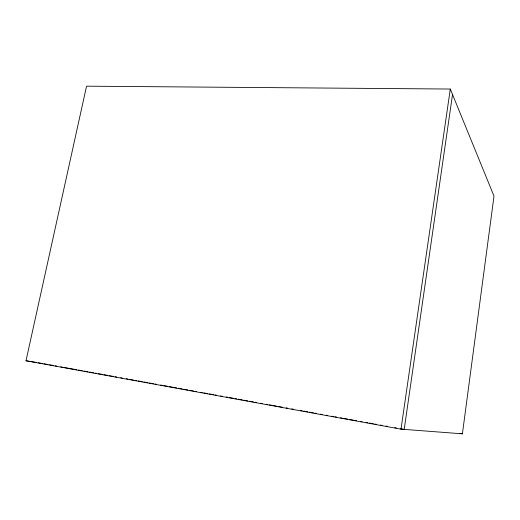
<?xml version="1.0" encoding="UTF-8"?>
<svg xmlns="http://www.w3.org/2000/svg" width="520" height="520" viewBox="0 0 520 520"><rect width="100%" height="100%" fill="white"/><g stroke="black" fill="none" stroke-linecap="round" stroke-linejoin="round"><path stroke-width="0.78" d="M462.404 433.823L494 196.118L450.294 89.037L86.554 86.177L26 360.769L400.998 429.143L462.404 433.823L460.012 433.394M400.998 429.143L450.294 89.037M452.524 94.503L404.196 429.39L400.276 428.675M26 360.769L36.797 362.466M38.395 362.752L42.393 363.48M43.992 363.772L47.983 364.5M49.582 364.793L53.58 365.521M55.178 365.813L56.777 366.106M60.775 366.834L62.374 367.12M63.973 367.413L76.758 369.746M78.358 370.032L82.355 370.76M83.954 371.053L87.952 371.781M89.551 372.073L93.541 372.801M95.141 373.094L96.74 373.386M98.338 373.672L102.336 374.4M103.935 374.693L107.933 375.421M109.531 375.713L113.523 376.441M115.122 376.734L116.721 377.026M120.718 377.754L122.317 378.04M126.315 378.768L127.913 379.06M129.513 379.353L133.51 380.081M135.102 380.374L136.702 380.666M138.3 380.952L142.298 381.68M143.897 381.973L147.894 382.7M149.494 382.993L153.491 383.721M155.09 384.013L156.689 384.3M160.68 385.028L162.279 385.32M163.878 385.613L167.875 386.341M169.475 386.633L176.67 387.94M178.269 388.232L182.26 388.96M183.859 389.253L187.857 389.981M189.456 390.273L193.453 391.001M195.052 391.293L196.651 391.579M200.649 392.308L202.241 392.6M203.84 392.893L207.838 393.621M209.436 393.913L213.434 394.641M215.033 394.934L216.632 395.219M220.63 395.947L222.228 396.24M226.219 396.968L227.819 397.26M229.417 397.553L233.415 398.281M235.014 398.574L236.613 398.86M238.212 399.152L242.209 399.88M243.808 400.173L247.8 400.901M249.399 401.193L253.396 401.921M254.995 402.214L256.594 402.5M260.592 403.228L262.19 403.52M266.188 404.248L267.787 404.541M269.38 404.833L276.575 406.14M278.174 406.432L282.172 407.16M286.169 407.888L287.768 408.181M291.759 408.909L293.358 409.201M300.553 410.507L302.153 410.8M303.752 411.093L307.749 411.821M309.348 412.113L313.339 412.841M314.938 413.134L316.537 413.419M320.534 414.147L322.133 414.44M326.131 415.168L327.73 415.46M331.728 416.188L333.326 416.481M334.925 416.767L336.518 417.06M340.516 417.788L342.115 418.08M343.714 418.373L347.711 419.101M349.31 419.393L353.308 420.121M354.906 420.407L356.506 420.7M360.497 421.428L362.096 421.72M366.093 422.448L367.692 422.74M369.291 423.033L373.288 423.761M374.887 424.047L376.487 424.34M380.478 425.068L382.076 425.36M386.074 426.088L387.673 426.381M394.791 427.674L396.357 427.96"/></g></svg>
